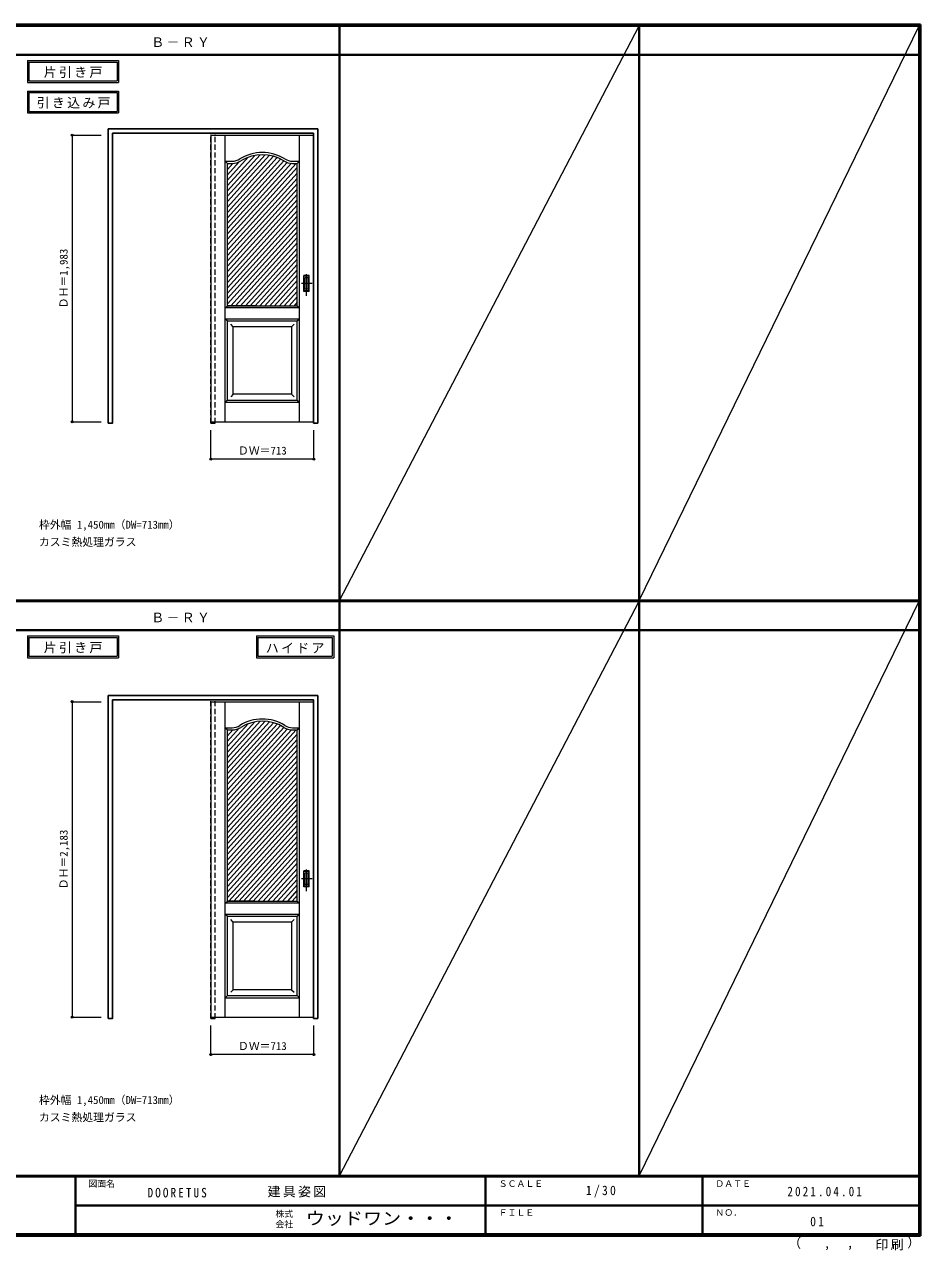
# Model space of a CAD drawing. Units: millimetres, scale not verified. Extents: x -6000 to 5700, y -4307 to 4175.
# Drawn here: x -502 to 5700, y -4307 to 4175 of the extents above; entities that cross this region are included whole.
import ezdxf
from ezdxf.enums import TextEntityAlignment as Align

# ---------------------------------------------------------------- set-up
doc = ezdxf.new("R2010")
doc.units = ezdxf.units.MM
doc.header["$LTSCALE"] = 30
doc.header["$PDMODE"] = 32
doc.header["$PDSIZE"] = 15
doc.linetypes.add('CHAIN1', pattern=[8, 5, -1, 1, -1])
doc.linetypes.add('DASHED1', pattern=[1.8, 1.2, -0.6])
for name, color, linetype, lineweight in [('0-2_扉', 7, 'Continuous', 18), ('0-4_枠', 3, 'Continuous', 25), ('0-6_引手', 7, 'Continuous', 18), ('0-A_文字', 7, 'Continuous', 18), ('0-B_寸法', 7, 'Continuous', 9), ('0-C_ハッチ', 4, 'Continuous', 9), ('F-1_枠', 6, 'Continuous', 40), ('F-A_文字', 7, 'Continuous', 18)]:
    doc.layers.add(name, color=color, linetype=linetype, lineweight=lineweight)
doc.styles.add('ＭＳ ゴシック', font='')
doc.styles.get('ＭＳ ゴシック').set_extended_font_data('MS Gothic')

msp = doc.modelspace()

# ---------------------------------------------------------------- linework, layer by layer
at = {"layer": '0-2_扉'}
for p, q in [((788, 3409.5), (788, 1426.5)), ((788, 3409.5), (1498, 3409.5)), ((888, 1426.5), (888, 3409.5)), ((1401, 1426.5), (1401, 3409.5)), ((888, 3229.5), (935.43, 3229.5)), ((888, 3229.5), (903, 3214.5)), ((1353.22, 3229.5), (1401, 3229.5)), ((1386, 3214.5), (1401, 3229.5)), ((903, 3214.5), (935.43, 3214.5)), ((903, 2372.02), (903, 3214.5)), ((1353.61, 3214.5), (1386, 3214.5)), ((1386, 2229.5), (1386, 3214.5)), ((903, 2229.5), (903, 2372.02)), ((888, 2214.5), (903, 2229.5)), ((1401, 2214.5), (888, 2214.5)), ((1092, 2229.5), (903, 2229.5)), ((903, 2229.5), (1386, 2229.5)), ((1197, 2229.5), (1386, 2229.5)), ((1386, 2229.5), (1401, 2214.5)), ((888, 2139.5), (903, 2124.5)), ((888, 2139.5), (1401, 2139.5)), ((903, 1576.5), (903, 2124.5)), ((903, 2124.5), (1386, 2124.5)), ((1386, 2124.5), (1401, 2139.5)), ((1386, 1576.5), (1386, 2124.5)), ((943.04, 2084.5), (925.36, 2102.18)), ((943, 1616.5), (943, 2084.5)), ((1346, 2084.5), (943.04, 2084.5)), ((1346, 2084.5), (1363.68, 2102.18)), ((1346, 2084.5), (1346, 1616.5)), ((943, 1616.5), (925.32, 1598.82)), ((943, 1616.5), (943, 1617.93)), ((1346, 1616.5), (943, 1616.5)), ((1346, 1616.5), (1363.68, 1598.82)), ((903, 1576.5), (888, 1561.5)), ((888, 1561.5), (1401, 1561.5)), ((903, 1576.5), (1386, 1576.5)), ((1386, 1576.5), (1401, 1561.5)), ((788, 1426.5), (1498, 1426.5)), ((788, -510), (788, -2693)), ((788, -510), (1498, -510)), ((888, -2693), (888, -510)), ((1401, -2693), (1401, -510)), ((888, -690), (935.43, -690)), ((888, -690), (903, -705)), ((903, -705), (935.43, -705)), ((903, -1890), (903, -705)), ((1353.22, -690), (1401, -690)), ((1353.61, -705), (1386, -705)), ((1386, -705), (1401, -690)), ((1386, -1890), (1386, -705)), ((888, -1905), (903, -1890)), ((1401, -1905), (888, -1905)), ((1092, -1890), (903, -1890)), ((903, -1890), (1386, -1890)), ((1197, -1890), (1386, -1890)), ((1386, -1890), (1401, -1905)), ((888, -1980), (903, -1995)), ((888, -1980), (1401, -1980)), ((903, -2543), (903, -1995)), ((903, -1995), (1386, -1995)), ((943.04, -2035), (925.36, -2017.32)), ((943, -2503), (943, -2035)), ((1346, -2035), (943.04, -2035)), ((1346, -2035), (1363.68, -2017.32)), ((1346, -2035), (1346, -2503)), ((1386, -1995), (1401, -1980)), ((1386, -2543), (1386, -1995)), ((903, -2543), (888, -2558)), ((903, -2543), (1386, -2543)), ((943, -2503), (925.32, -2520.68)), ((943, -2503), (943, -2501.57)), ((1346, -2503), (943, -2503)), ((1346, -2503), (1363.68, -2520.68)), ((1386, -2543), (1401, -2558)), ((888, -2558), (1401, -2558)), ((788, -2693), (1498, -2693))]:
    msp.add_line(p, q, dxfattribs=at)
at = {"layer": '0-2_扉', "color": 4, "linetype": 'DASHED1', "lineweight": 9}
for p, q in [((1498, 3409.5), (1501, 3409.5)), ((1498, -510), (1501, -510)), ((1501, -2693), (1501, -510)), ((1498, -2693), (1501, -2693))]:
    msp.add_line(p, q, dxfattribs=at)
msp.add_lwpolyline([(1498, 1426.5), (1501, 1426.5), (1501, 3409.5)], dxfattribs=at)
at = {"layer": '0-2_扉'}
for centre, radius, start, end in [((935.5, 3329.5), 100, 270, 302.03549), ((935.5, 3329.5), 115, 270, 302.03549), ((1144.5, 2995.49), 294.01, 57.96451, 122.03549), ((1144.5, 2995.49), 279.01, 57.96451, 122.03549), ((1353.5, 3329.5), 115, 237.96451, 270.05614), ((1353.5, 3329.5), 100, 237.96451, 269.83906), ((935.5, -590), 100, 270, 302.03549), ((1144.5, -924.01), 294.01, 57.96451, 122.03549), ((1144.5, -924.01), 279.01, 57.96451, 122.03549), ((1353.5, -590), 100, 237.96451, 269.83906), ((935.5, -590), 115, 270, 302.03549), ((1353.5, -590), 115, 237.96451, 270.05614)]:
    msp.add_arc(centre, radius, start, end, dxfattribs=at)
at = {"layer": '0-4_枠'}
for p, q in [((78, 1418), (78, 3453)), ((78, 3453), (1528, 3453)), ((108, 3423), (1498, 3423)), ((1498, 1418), (1498, 3423)), ((1528, 1418), (1528, 3453)), ((1498, 1418), (1528, 1418)), ((78, -466.5), (1528, -466.5)), ((78, -2701.5), (78, -466.5)), ((108, -496.5), (1498, -496.5)), ((1498, -2701.5), (1498, -496.5)), ((1528, -2701.5), (1528, -466.5)), ((1498, -2701.5), (1528, -2701.5))]:
    msp.add_line(p, q, dxfattribs=at)
at = {"layer": '0-4_枠', "color": 4, "linetype": 'DASHED1', "lineweight": 9}
for p, q in [((788, 1418), (788, 3423)), ((818, 1418), (818, 3423)), ((788, 1418), (818, 1418)), ((788, -2701.5), (788, -496.5)), ((818, -2701.5), (818, -496.5)), ((788, -2701.5), (818, -2701.5))]:
    msp.add_line(p, q, dxfattribs=at)
at = {"layer": '0-4_枠'}
for points in [[(78, 1418), (108, 1418), (108, 3423)], [(78, -2701.5), (108, -2701.5), (108, -496.5)]]:
    msp.add_lwpolyline(points, dxfattribs=at)
at = {"layer": '0-6_引手', "linetype": 'CHAIN1'}
for p, q in [((1450, 2298.77), (1450, 2469.62)), ((1488.07, 2384), (1415.56, 2384)), ((1450, -1820.73), (1450, -1649.88)), ((1488.07, -1735.5), (1415.56, -1735.5))]:
    msp.add_line(p, q, dxfattribs=at)
at = {"layer": '0-6_引手'}
for p, q in [((1469, 2439), (1431, 2439)), ((1431, 2329), (1431, 2439)), ((1462.5, 2423), (1437.5, 2423)), ((1437.5, 2345), (1437.5, 2423)), ((1462.5, 2345), (1462.5, 2423)), ((1469, 2329), (1469, 2439)), ((1469, 2329), (1431, 2329)), ((1462.5, 2345), (1437.5, 2345)), ((1469, -1680.5), (1431, -1680.5)), ((1431, -1790.5), (1431, -1680.5)), ((1469, -1790.5), (1469, -1680.5)), ((1462.5, -1696.5), (1437.5, -1696.5)), ((1437.5, -1774.5), (1437.5, -1696.5)), ((1462.5, -1774.5), (1437.5, -1774.5)), ((1462.5, -1774.5), (1462.5, -1696.5)), ((1469, -1790.5), (1431, -1790.5))]:
    msp.add_line(p, q, dxfattribs=at)
at = {"layer": '0-6_引手', "linetype": 'DASHED1'}
for p, q in [((1434, 2333), (1434, 2435)), ((1466, 2333), (1434, 2333)), ((1434, -1786.5), (1434, -1684.5)), ((1466, -1786.5), (1434, -1786.5))]:
    msp.add_line(p, q, dxfattribs=at)
for points in [[(1466, 2333), (1466, 2435), (1434, 2435)], [(1466, -1786.5), (1466, -1684.5), (1434, -1684.5)]]:
    msp.add_lwpolyline(points, dxfattribs=at)
at = {"layer": '0-A_文字'}
for p, q in [((-482, 3925), (-482, 3775)), ((-472, 3915), (-472, 3785)), ((-472, 3915), (139.03, 3915)), ((139.03, 3915), (139.03, 3785)), ((-482, 3775), (149.03, 3775)), ((-472, 3785), (139.03, 3785)), ((-482, 3713.53), (-482, 3563.53)), ((-472, 3703.53), (-472, 3573.53)), ((-472, 3703.53), (139.03, 3703.53)), ((139.03, 3703.53), (139.03, 3573.53)), ((-482, 3563.53), (149.03, 3563.53)), ((-472, 3573.53), (139.03, 3573.53)), ((-482, -55.5), (-482, -205.5)), ((-472, -65.5), (-472, -195.5)), ((-472, -65.5), (139.03, -65.5)), ((139.03, -65.5), (139.03, -195.5)), ((1103.67, -55.5), (1103.67, -205.5)), ((1113.67, -65.5), (1628, -65.5)), ((1628, -65.5), (1628, -195.5)), ((-482, -205.5), (149.03, -205.5)), ((-472, -195.5), (139.03, -195.5)), ((1103.67, -205.5), (1638, -205.5))]:
    msp.add_line(p, q, dxfattribs=at)
for points in [[(-482, 3925), (149.03, 3925), (149.03, 3775)], [(-482, 3713.53), (149.03, 3713.53), (149.03, 3563.53)], [(-482, -55.5), (149.03, -55.5), (149.03, -205.5)], [(1103.67, -55.5), (1638, -55.5), (1638, -205.5)], [(1113.67, -65.5), (1113.67, -195.5), (1628, -195.5)]]:
    msp.add_lwpolyline(points, dxfattribs=at)
at = {"layer": '0-B_寸法', "color": 4}
for p, q in [((-172, 3409.5), (-172, 1426.5)), ((-172, 3409.5), (28, 3409.5)), ((-172, 1426.5), (28, 1426.5)), ((1501, 1168), (1501, 1368)), ((-172, -510), (-172, -2693)), ((-172, -510), (28, -510)), ((-172, -2693), (28, -2693)), ((788, -2951.5), (788, -2751.5)), ((1501, -2951.5), (1501, -2751.5)), ((1501, -2951.5), (788, -2951.5))]:
    msp.add_line(p, q, dxfattribs=at)
msp.add_lwpolyline([(1501, 1168), (788, 1168), (788, 1368)], dxfattribs=at)
at = {"layer": '0-B_寸法'}
for p in [(-172, 3409.5), (-172, 1426.5), (788, 1168), (1501, 1168), (-172, -510), (-172, -2693), (788, -2951.5), (1501, -2951.5)]:
    msp.add_point(p, dxfattribs=at)
at = {"layer": '0-C_ハッチ'}
for p, q in [((1129.46, 3274.1), (903, 3024.05)), ((1163, 3273.89), (903, 2986.8)), ((1193.38, 3270.19), (903, 2949.56)), ((1091.5, 3269.42), (903, 3061.29)), ((1221.26, 3263.73), (903, 2912.32)), ((1046.15, 3256.59), (903, 3098.53)), ((1247.06, 3254.97), (903, 2875.08)), ((1271.01, 3244.17), (903, 2837.83)), ((1293.17, 3231.41), (903, 2800.59)), ((984.03, 3225.24), (903, 3135.77)), ((1316.98, 3220.45), (903, 2763.35)), ((1345.57, 3214.78), (903, 2726.11)), ((940.57, 3214.5), (903, 3173.01)), ((1379.05, 3214.5), (903, 2688.86)), ((1386, 3184.93), (903, 2651.62)), ((1386, 3147.69), (903, 2614.38)), ((1386, 3110.45), (903, 2577.14)), ((1386, 3073.21), (903, 2539.9)), ((1386, 3035.97), (903, 2502.65)), ((1386, 2998.72), (903, 2465.41)), ((1386, 2961.48), (903, 2428.17)), ((1386, 2924.24), (903, 2390.93)), ((1386, 2887), (903, 2353.68)), ((1386, 2849.75), (903, 2316.44)), ((1386, 2812.51), (903, 2279.2)), ((1386, 2775.27), (903, 2241.96)), ((1386, 2738.03), (925.45, 2229.5)), ((1386, 2700.78), (959.18, 2229.5)), ((1386, 2663.54), (992.91, 2229.5)), ((1386, 2626.3), (1026.64, 2229.5)), ((1386, 2589.06), (1060.37, 2229.5)), ((1386, 2551.82), (1094.09, 2229.5)), ((1386, 2514.57), (1127.82, 2229.5)), ((1386, 2477.33), (1161.55, 2229.5)), ((1386, 2440.09), (1195.28, 2229.5)), ((1386, 2402.85), (1229.01, 2229.5)), ((1386, 2365.6), (1262.74, 2229.5)), ((1386, 2328.36), (1296.47, 2229.5)), ((1386, 2291.12), (1330.2, 2229.5)), ((1386, 2253.88), (1363.93, 2229.5)), ((1129.46, -645.4), (903, -895.45)), ((1163, -645.61), (903, -932.7)), ((1193.38, -649.31), (903, -969.94)), ((1091.5, -650.08), (903, -858.21)), ((1221.26, -655.77), (903, -1007.18)), ((1046.15, -662.91), (903, -820.97)), ((1247.06, -664.53), (903, -1044.42)), ((1271.01, -675.33), (903, -1081.67)), ((1293.17, -688.09), (903, -1118.91)), ((984.03, -694.26), (903, -783.73)), ((1316.98, -699.05), (903, -1156.15)), ((1345.57, -704.72), (903, -1193.39)), ((940.57, -705), (903, -746.49)), ((1379.05, -705), (903, -1230.64)), ((1386, -734.57), (903, -1267.88)), ((1386, -771.81), (903, -1305.12)), ((1386, -809.05), (903, -1342.36)), ((1386, -846.29), (903, -1379.6)), ((1386, -883.53), (903, -1416.85)), ((1386, -920.78), (903, -1454.09)), ((1386, -958.02), (903, -1491.33)), ((1386, -995.26), (903, -1528.57)), ((1386, -1032.5), (903, -1565.82)), ((1386, -1069.75), (903, -1603.06)), ((1386, -1106.99), (903, -1640.3)), ((1386, -1144.23), (903, -1677.54)), ((1386, -1181.47), (903, -1714.79)), ((1386, -1218.72), (903, -1752.03)), ((1386, -1255.96), (903, -1789.27)), ((1386, -1293.2), (903, -1826.51)), ((1386, -1330.44), (903, -1863.75)), ((1386, -1367.68), (912.96, -1890)), ((1386, -1404.93), (946.69, -1890)), ((1386, -1442.17), (980.42, -1890)), ((1386, -1479.41), (1014.15, -1890)), ((1386, -1516.65), (1047.88, -1890)), ((1386, -1553.9), (1081.6, -1890)), ((1386, -1591.14), (1115.33, -1890)), ((1386, -1628.38), (1149.06, -1890)), ((1386, -1665.62), (1182.79, -1890)), ((1386, -1702.87), (1216.52, -1890)), ((1386, -1740.11), (1250.25, -1890)), ((1386, -1777.35), (1283.98, -1890)), ((1386, -1814.59), (1317.71, -1890)), ((1386, -1851.83), (1351.44, -1890))]:
    msp.add_line(p, q, dxfattribs=at)
at = {"layer": 'F-1_枠'}
for p, q in [((-6000, 4175), (5700, 4175)), ((-6000, 4170), (5700, 4170)), ((-6000, 4165), (5700, 4165)), ((1678, -3790), (1678, 4175)), ((3752, -3790), (3752, 4175)), ((5690, 4175), (5690, -4205)), ((5695, 4175), (5695, -4205)), ((5700, 4175), (5700, -4205)), ((-6000, 3965), (5700, 3965)), ((-6000, 190.5), (5700, 190.5)), ((-6000, 187.5), (5700, 187.5)), ((-6000, 184.5), (5700, 184.5)), ((-6000, -15.5), (5700, -15.5)), ((5700, -3790), (-6000, -3790)), ((5700, -3795), (-6000, -3795)), ((-150, -3795), (-150, -4195)), ((2690, -3795), (2690, -4195)), ((4190, -3795), (4190, -4195)), ((-150, -3995), (5690, -3995.01)), ((5700, -4195), (-6000, -4195)), ((5700, -4200), (-6000, -4200)), ((5700, -4205), (-6000, -4205))]:
    msp.add_line(p, q, dxfattribs=at)
at = {"layer": 'F-A_文字'}
for p, q in [((1678, 190.5), (3752, 4165)), ((3752, 190.5), (5690, 4165)), ((1678, -3790), (3752, 184.5)), ((3752, -3790), (5690, 184.5))]:
    msp.add_line(p, q, dxfattribs=at)

# ---------------------------------------------------------------- texts
at = {"layer": '0-A_文字', "style": 'ＭＳ ゴシック'}
for s, p in [('枠外幅 1,450mm（DW=713mm）', (-402, 670.5)), ('カスミ熱処理ガラス', (-402, 550.5)), ('枠外幅 1,450mm（DW=713mm）', (-402, -3310)), ('カスミ熱処理ガラス', (-402, -3430))]:
    msp.add_text(s, height=54.99, dxfattribs=at).set_placement(p, align=Align.BOTTOM_LEFT)
at = {"layer": '0-A_文字', "char_height": 65.98, "attachment_point": 7, "style": 'ＭＳ ゴシック'}
for s, insert in [('\\T1.17;Ｂ－ＲＹ', (375.5, 4020)), ('\\T1.17;片引き戸', (-368.98, 3805)), ('\\T1.17;引き込み戸', (-417.34, 3593.53)), ('\\T1.17;Ｂ－ＲＹ', (375.5, 39.5)), ('\\T1.17;片引き戸', (-368.98, -175.5)), ('\\T1.17;ハイドア', (1168.34, -175.5))]:
    msp.add_mtext(s, dxfattribs=dict(at, insert=insert))
at = {"layer": '0-B_寸法', "style": 'ＭＳ ゴシック'}
for s, p in [('ＤＨ＝1,983', (-187, 2211.75)), ('ＤＨ＝2,183', (-187, -1807.75))]:
    msp.add_text(s, height=54.99, rotation=90, dxfattribs=at).set_placement(p, align=Align.BOTTOM_LEFT)
for p in [(975.75, 1183), (975.75, -2936.5)]:
    msp.add_text('ＤＷ＝713', height=54.99, dxfattribs=at).set_placement(p, align=Align.BOTTOM_LEFT)
at = {"layer": 'F-A_文字', "style": 'ＭＳ ゴシック'}
for s, height, p in [('図面名', 43.99, (-60, -3880)), ('ＳＣＡＬＥ', 43.99, (2780, -3880)), ('ＤＡＴＥ', 43.99, (4280, -3880)), ('株式', 43.99, (1235, -4089)), ('ＦＩＬＥ', 43.99, (2780, -4080)), ('ＮＯ．', 43.99, (4280, -4080)), ('会社', 43.99, (1235, -4161)), ('（', 65.98, (4784.03, -4308.31)), ('）', 65.98, (5608.4, -4304.13)), (',', 65.98, (5031.28, -4308.31)), (',', 65.98, (5190.2, -4305.53))]:
    msp.add_text(s, height=height, dxfattribs=at).set_placement(p, align=Align.BOTTOM_LEFT)
at = {"layer": 'F-A_文字', "style": 'ＭＳ ゴシック', "width": 1.1}
msp.add_text('ウッドワン・・・', height=87.98, dxfattribs=at).set_placement((1445, -4155), align=Align.BOTTOM_LEFT)
at = {"layer": 'F-A_文字', "char_height": 65.98, "attachment_point": 7, "style": 'ＭＳ ゴシック'}
for s, insert in [('\\T1.39;\\W0.85;DOORETUS', (350, -3940.79)), ('\\T1.17;建具姿図', (1180.42, -3940)), ('\\T1.38;\\W0.9;1/30', (3383.75, -3940)), ('\\T1.39;\\W0.85;2021.04.01', (4778.75, -3932.5)), ('\\T1.36;\\W0.9;01', (4936.25, -4140)), ('\\T1.17;印刷', (5388.15, -4306.92))]:
    msp.add_mtext(s, dxfattribs=dict(at, insert=insert))

doc.saveas('drawing.dxf')
